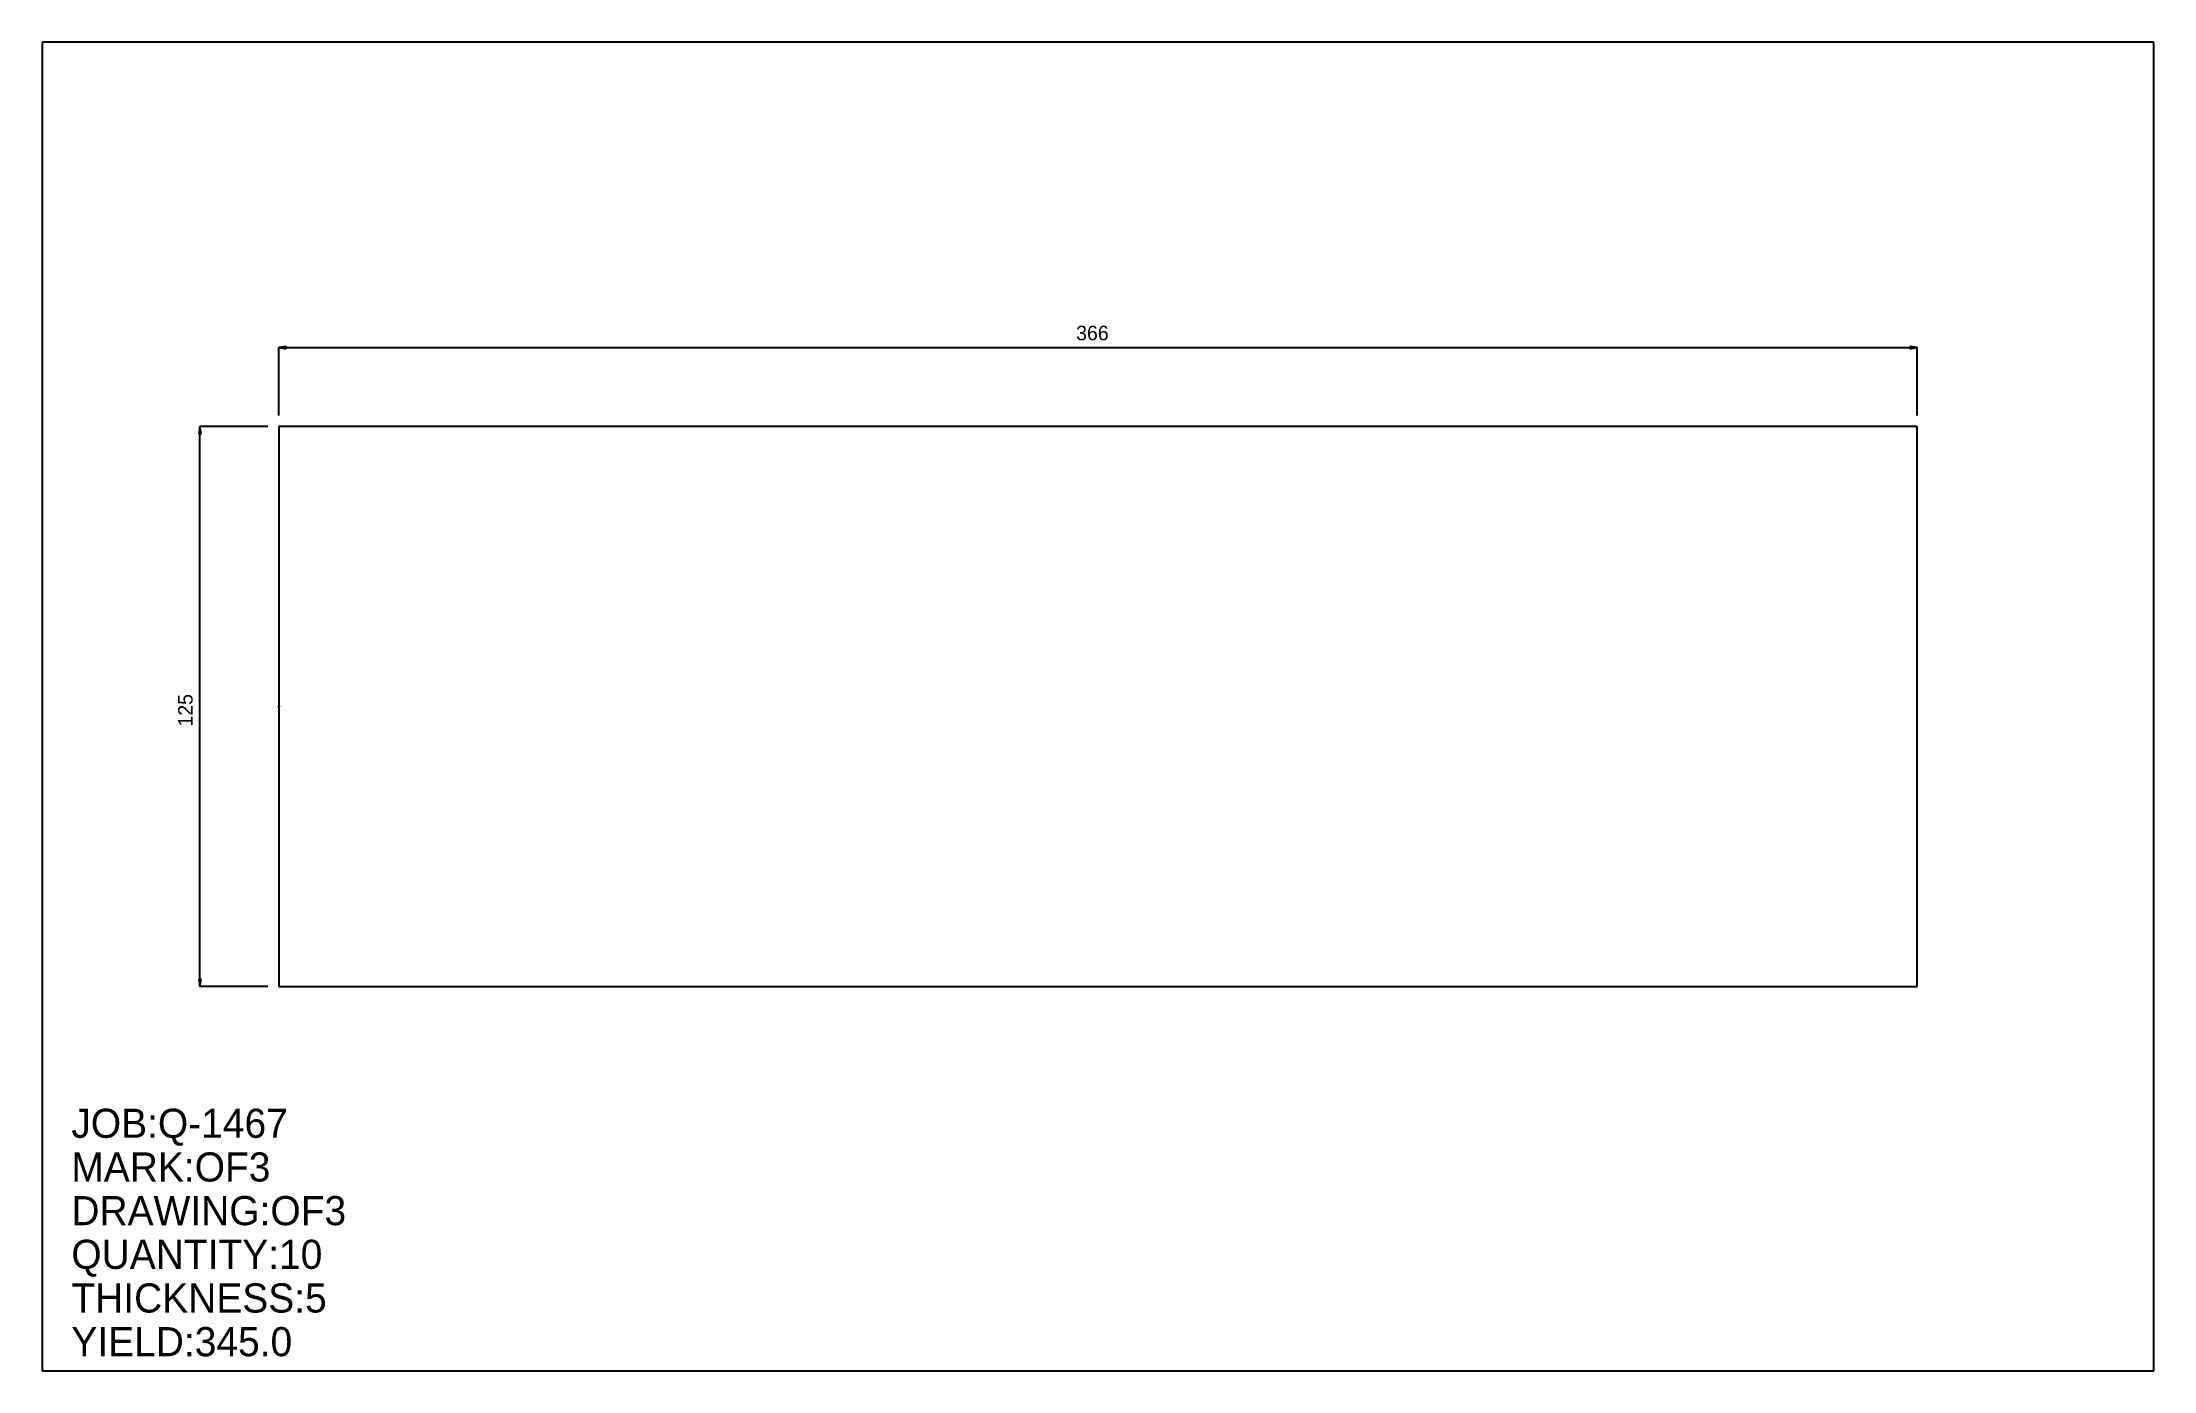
# Model space of a CAD drawing. Extents: x 0 to 471, y 0 to 297.
import ezdxf

# ---------------------------------------------------------------- set-up
doc = ezdxf.new("R2010")
doc.units = 0
doc.header["$LTSCALE"] = 0.125
for name, color, linetype in [('2', 7, 'CONTINUOUS'), ('3', 1, 'CONTINUOUS'), ('5', 7, 'CONTINUOUS'), ('6', 6, 'CONTINUOUS')]:
    doc.layers.add(name, color=color, linetype=linetype)

# ---------------------------------------------------------------- blocks, each defined once
blk = doc.blocks.new('ARROW')
at = {"layer": '2', "linetype": 'CONTINUOUS'}
for p, q in [((0, 0), (-1, 0.166667)), ((-1, 0.166667), (-1, -0.166667)), ((-1, -0.166667), (0, 0))]:
    blk.add_line(p, q, dxfattribs=at)
blk = doc.blocks.new('PLATE')
at = {"layer": '3', "linetype": 'CONTINUOUS'}
for p, q in [((0, 0), (0, -125)), ((365.638, 0), (0, 0)), ((365.638, -125), (365.638, 0)), ((0, -125), (365.638, -125))]:
    blk.add_line(p, q, dxfattribs=at)
at = {"layer": '5', "linetype": 'CONTINUOUS'}
for p, q in [((-0.1, -62.5), (0.1, -62.5)), ((0, -62.599998), (0, -62.400002))]:
    blk.add_line(p, q, dxfattribs=at)
blk.add_circle((0, -62.5), 0.1, dxfattribs=at)
at = {"layer": '6', "linetype": 'CONTINUOUS'}
for p, q in [((0, 2.437587), (0, 17.672504)), ((0, 17.622505), (365.638, 17.622505)), ((365.638, 2.437587), (365.638, 17.672504)), ((-2.437577, 0), (-17.672495, 0.000001)), ((-17.622505, -125), (-17.622496, 0.000001)), ((-2.437587, -125), (-17.672504, -125))]:
    blk.add_line(p, q, dxfattribs=at)
at = {"layer": '6', "xscale": 1.625058, "yscale": 1.625058, "zscale": 1.625058}
for p, rotation in [((0, 17.622505), 180), ((-17.622496, 0.000001), 90), ((-17.622505, -125), 270)]:
    blk.add_blockref('ARROW', p, dxfattribs=dict(at, rotation=rotation))
blk.add_blockref('ARROW', (365.638, 17.622505), dxfattribs=at)
at = {"layer": '5'}
blk.add_text('ZERO', height=0.015, dxfattribs=at).set_placement((0, -62.5))
at = {"layer": '6'}
blk.add_text('366', height=3.25, dxfattribs=at).set_placement((177.94383, 19.247562))
blk.add_text('125', height=3.25, rotation=90, dxfattribs=at).set_placement((-19.247559, -66.96891))

msp = doc.modelspace()

# ---------------------------------------------------------------- linework, layer by layer
at = {"layer": '5', "linetype": 'CONTINUOUS'}
for p, q in [((471.26682, 296.57306), (0, 296.57306)), ((0, 296.57306), (0, 0)), ((471.26682, 0), (471.26682, 296.57306)), ((0, 0), (471.26682, 0))]:
    msp.add_line(p, q, dxfattribs=at)

# ---------------------------------------------------------------- block references
at = {"layer": '2'}
msp.add_blockref('PLATE', (52.814407, 210.78653), dxfattribs=at)

# ---------------------------------------------------------------- texts
at = {"layer": '5'}
for s, p in [('JOB:Q-1467', (6.500231, 52.00185)), ('MARK:OF3', (6.500231, 42.251503)), ('DRAWING:OF3', (6.500231, 32.501156)), ('QUANTITY:10', (6.500231, 22.750809)), ('THICKNESS:5', (6.500231, 13.000462)), ('YIELD:345.0', (6.500231, 3.250115))]:
    msp.add_text(s, height=6.5, dxfattribs=at).set_placement(p)

doc.saveas('drawing.dxf')
